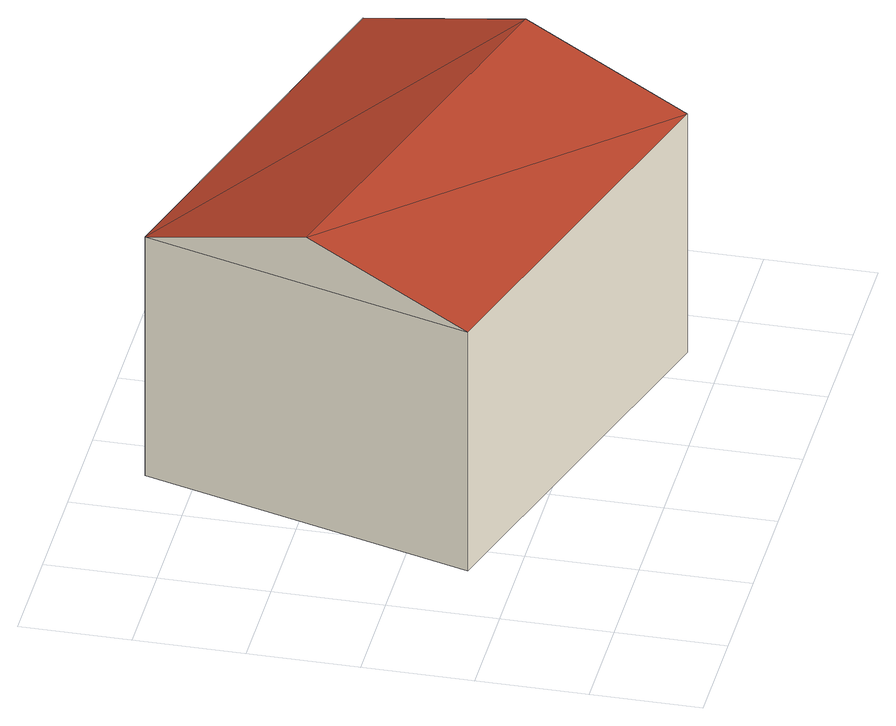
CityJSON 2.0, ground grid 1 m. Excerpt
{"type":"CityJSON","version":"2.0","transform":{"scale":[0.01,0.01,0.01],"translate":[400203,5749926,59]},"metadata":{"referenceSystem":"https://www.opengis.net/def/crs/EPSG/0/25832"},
"CityObjects":{
"building1":{"type":"Building","attributes":{"Gemeindeschluessel":"05515000","Geometrietyp2DReferenz":"3000","function":"51009_1610","roofType":"3100","measuredHeight":2.91},"geometry":[{"type":"Solid","lod":"2","boundaries":[[[[0,1,2,3]],[[4,5,1,0]],[[6,7,5,4]],[[3,2,7,6]],[[0,8,4]],[[6,9,3]],[[8,0,3]],[[3,9,8]],[[4,8,9]],[[9,6,4]],[[1,5,7,2]]]],"semantics":{"surfaces":[{"type":"WallSurface"},{"type":"RoofSurface"},{"type":"GroundSurface"}],"values":[[0,0,0,0,0,0,1,1,1,1,2]]}}]}
},
"vertices":[
[532,336,249],[532,336,6],[156,445,6],[156,445,249],[444,33,249],[444,33,6],[68,143,249],[68,143,6],[488,184,297],[112,294,297]
]}
